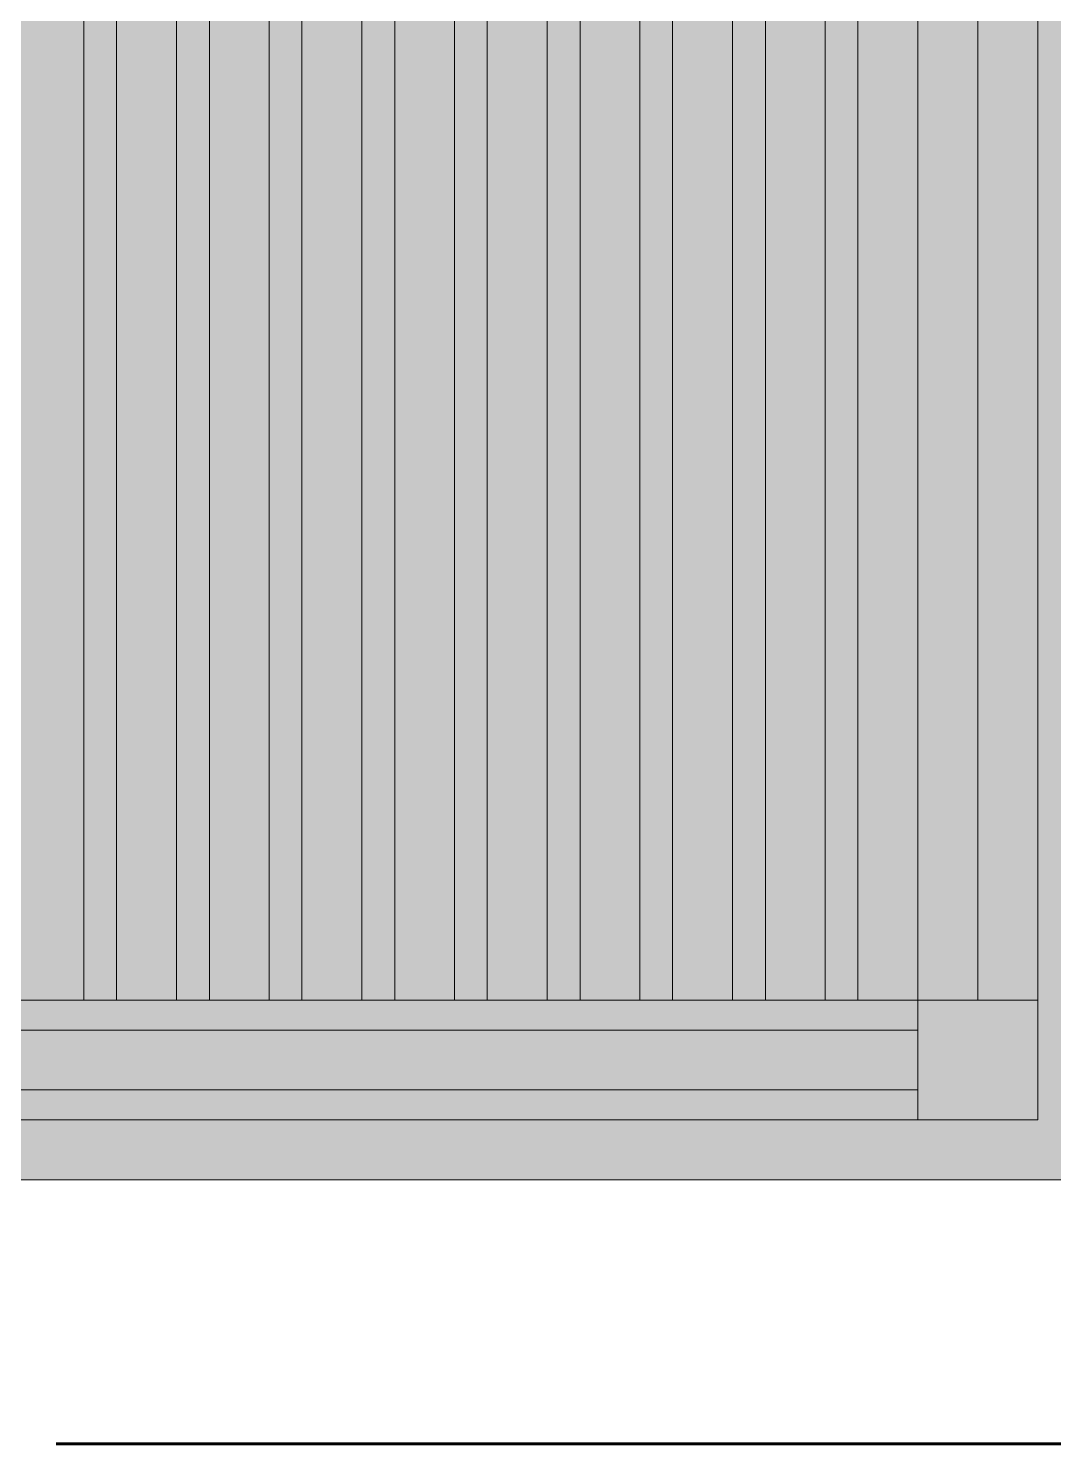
# Model space of a CAD drawing. Header units: inches. Extents: x -4169 to -1846, y 9706 to 12377.
# Drawn here: x -3505.76 to -3488.66, y 10418.16 to 10441.77 of the extents above; entities that cross this region are included whole.
import ezdxf

# ---------------------------------------------------------------- set-up
doc = ezdxf.new("R2010")
doc.units = ezdxf.units.IN
doc.header["$MEASUREMENT"] = 0
for name, color, linetype, lineweight in [('0-1', 7, 'Continuous', 5), ('0-2', 10, 'Continuous', 18), ('I-WALL-3', 2, 'Continuous', 60), ('Q-CASE-1', 253, 'Continuous', 9), ('Q-CASE-2', 7, 'Continuous', 9)]:
    doc.layers.add(name, color=color, linetype=linetype, lineweight=lineweight)

# ---------------------------------------------------------------- blocks, each defined once
blk = doc.blocks.new('Bath Vanity - Bath Vanity 42_-2551081-ENLARGED RCP - 1ST FLOOR PLAN')
at = {"layer": 'Q-CASE-1'}
h = blk.add_hatch(color=256, dxfattribs=at)
h.paths.add_polyline_path([(21.738, -24), (21.738, 0), (-20.262, 0), (-20.262, -24), (17.701, -24)], flags=0)
h.paths.add_polyline_path([(-15.762, -23), (-19.262, -23), (-19.262, -1), (20.738, -1), (20.738, -23), (-15.284, -23)], flags=0)
h.paths.add_polyline_path([(-17.262, -22), (18.738, -22), (18.738, -21), (-17.262, -21), (-17.262, -21.937)], flags=0)
h.paths.add_polyline_path([(-17.262, -20), (18.738, -20), (18.738, -19.455), (-17.262, -19.455)], flags=0)
h.paths.add_polyline_path([(-15.284, -18.455), (18.738, -18.455), (18.738, -17.909), (-17.262, -17.909), (-17.262, -18.455)], flags=0)
h.paths.add_polyline_path([(-17.262, -16.909), (18.738, -16.909), (18.738, -16.364), (-17.262, -16.364)], flags=0)
h.paths.add_polyline_path([(18.738, -15.364), (18.738, -14.818), (-17.262, -14.818), (-17.262, -15.364), (18.482, -15.364)], flags=0)
h.paths.add_polyline_path([(-17.262, -13.818), (18.738, -13.818), (18.738, -13.273), (-17.262, -13.273)], flags=0)
h.paths.add_polyline_path([(-17.262, -12.273), (18.738, -12.273), (18.738, -11.727), (-17.262, -11.727)], flags=0)
h.paths.add_polyline_path([(18.482, -10.727), (18.738, -10.727), (18.738, -10.182), (-17.262, -10.182), (-17.262, -10.727), (-15.284, -10.727)], flags=0)
h.paths.add_polyline_path([(-15.284, -9.182), (18.738, -9.182), (18.738, -8.636), (-17.262, -8.636), (-17.262, -9.182)], flags=0)
h.paths.add_polyline_path([(-17.262, -7.636), (18.738, -7.636), (18.738, -7.091), (-17.262, -7.091)], flags=0)
h.paths.add_polyline_path([(-17.262, -6.091), (18.738, -6.091), (18.738, -5.545), (-17.262, -5.545)], flags=0)
h.paths.add_polyline_path([(-15.284, -4.545), (18.738, -4.545), (18.738, -4), (-17.262, -4), (-17.262, -4.545)], flags=0)
h.paths.add_polyline_path([(18.738, -3), (18.738, -2), (-17.262, -2), (-17.262, -3), (18.482, -3)], flags=0)
h = blk.add_hatch(color=256, dxfattribs=at)
h.paths.add_polyline_path([(-19.262, -23), (-17.262, -23), (-17.262, -21), (-19.262, -21), (-19.262, -22)], flags=0)
h.paths.add_polyline_path([(20.738, -23), (20.738, -21), (18.738, -21), (18.738, -23)], flags=0)
h.paths.add_polyline_path([(-17.262, -3), (-17.262, -1), (-19.262, -1), (-19.262, -3), (-17.762, -3)], flags=0)
h.paths.add_polyline_path([(18.738, -3), (20.738, -3), (20.738, -1), (18.738, -1)], flags=0)
for points in [[(-15.284, -2), (18.738, -2), (18.738, -1), (-17.262, -1), (-17.262, -2)], [(18.482, -4), (18.738, -4), (18.738, -3), (-17.262, -3.01), (-17.262, -4), (-15.284, -4)], [(18.738, -21), (19.238, -21), (19.238, -3), (18.738, -3.01), (18.738, -20)], [(19.238, -21), (20.238, -21), (20.238, -3), (19.238, -3.01), (19.238, -20)], [(20.238, -21), (20.738, -21), (20.738, -3), (20.238, -3.01), (20.238, -20)], [(18.482, -5.545), (18.738, -5.545), (18.738, -4.545), (-17.262, -4.545), (-17.262, -5.545), (-15.284, -5.545)], [(18.738, -7.091), (18.738, -6.091), (-17.262, -6.091), (-17.262, -7.091), (18.482, -7.091)], [(11.435, -8.636), (18.738, -8.636), (18.738, -7.636), (-17.262, -7.636), (-17.262, -8.636), (-15.284, -8.636)], [(18.738, -10.182), (18.738, -9.182), (-17.262, -9.182), (-17.262, -10.182), (18.482, -10.182)], [(18.738, -11.727), (18.738, -10.727), (-17.262, -10.727), (-17.262, -11.727), (18.482, -11.727)], [(18.738, -13.273), (18.738, -12.273), (-17.262, -12.273), (-17.262, -13.273), (18.482, -13.273)], [(18.738, -14.818), (18.738, -13.818), (-17.262, -13.818), (-17.262, -14.818), (18.482, -14.818)], [(18.738, -16.364), (18.738, -15.364), (-17.262, -15.364), (-17.262, -16.364), (18.482, -16.364)], [(18.738, -17.909), (18.738, -16.909), (-17.262, -16.909), (-17.262, -17.909), (18.482, -17.909)]]:
    blk.add_hatch(color=256, dxfattribs=at).paths.add_polyline_path(points, flags=0)
at = {"layer": 'Q-CASE-2'}
for p, q in [((21.738, 0), (21.738, -24)), ((18.738, -1), (-17.262, -1)), ((18.738, -3), (18.738, -1)), ((18.738, -1), (20.738, -1)), ((20.738, -1), (20.738, -3)), ((18.738, -2), (-17.262, -2)), ((18.738, -3), (-17.262, -3)), ((18.738, -3), (18.738, -21)), ((20.738, -3), (18.738, -3)), ((19.238, -3), (19.238, -21)), ((20.238, -3), (20.238, -21)), ((20.738, -3), (20.738, -21)), ((-17.262, -4), (18.738, -4)), ((18.738, -4.545), (-17.262, -4.545)), ((-17.262, -5.545), (18.738, -5.545)), ((18.738, -6.091), (-17.262, -6.091)), ((-17.262, -7.091), (18.738, -7.091)), ((18.738, -7.636), (-17.262, -7.636)), ((-17.262, -8.636), (18.738, -8.636)), ((18.738, -9.182), (-17.262, -9.182)), ((-17.262, -10.182), (18.738, -10.182)), ((18.738, -10.727), (-17.262, -10.727)), ((-17.262, -11.727), (18.738, -11.727)), ((18.738, -12.273), (-17.262, -12.273)), ((-17.262, -13.273), (18.738, -13.273)), ((18.738, -13.818), (-17.262, -13.818)), ((-17.262, -14.818), (18.738, -14.818)), ((18.738, -15.364), (-17.262, -15.364)), ((-17.262, -16.364), (18.738, -16.364)), ((18.738, -16.909), (-17.262, -16.909))]:
    blk.add_line(p, q, dxfattribs=at)
blk = doc.blocks.new('CTR - 1st Phase - Unit Layouts_rvt-1-ENLARGED RCP - 1ST FLOOR PLAN')
at = {"layer": '0-2', "rotation": 270.0000000000019}
blk.add_blockref('Bath Vanity - Bath Vanity 42_-2551081-ENLARGED RCP - 1ST FLOOR PLAN', (-3487.924, 10444.302), dxfattribs=at)

msp = doc.modelspace()

# ---------------------------------------------------------------- linework, layer by layer
at = {"layer": 'I-WALL-3'}
msp.add_line((-3505.299, 10418.164), (-3487.299, 10418.164), dxfattribs=at)

# ---------------------------------------------------------------- block references
at = {"layer": '0-1'}
msp.add_blockref('CTR - 1st Phase - Unit Layouts_rvt-1-ENLARGED RCP - 1ST FLOOR PLAN', (0, 0), dxfattribs=at)

doc.saveas('drawing.dxf')
